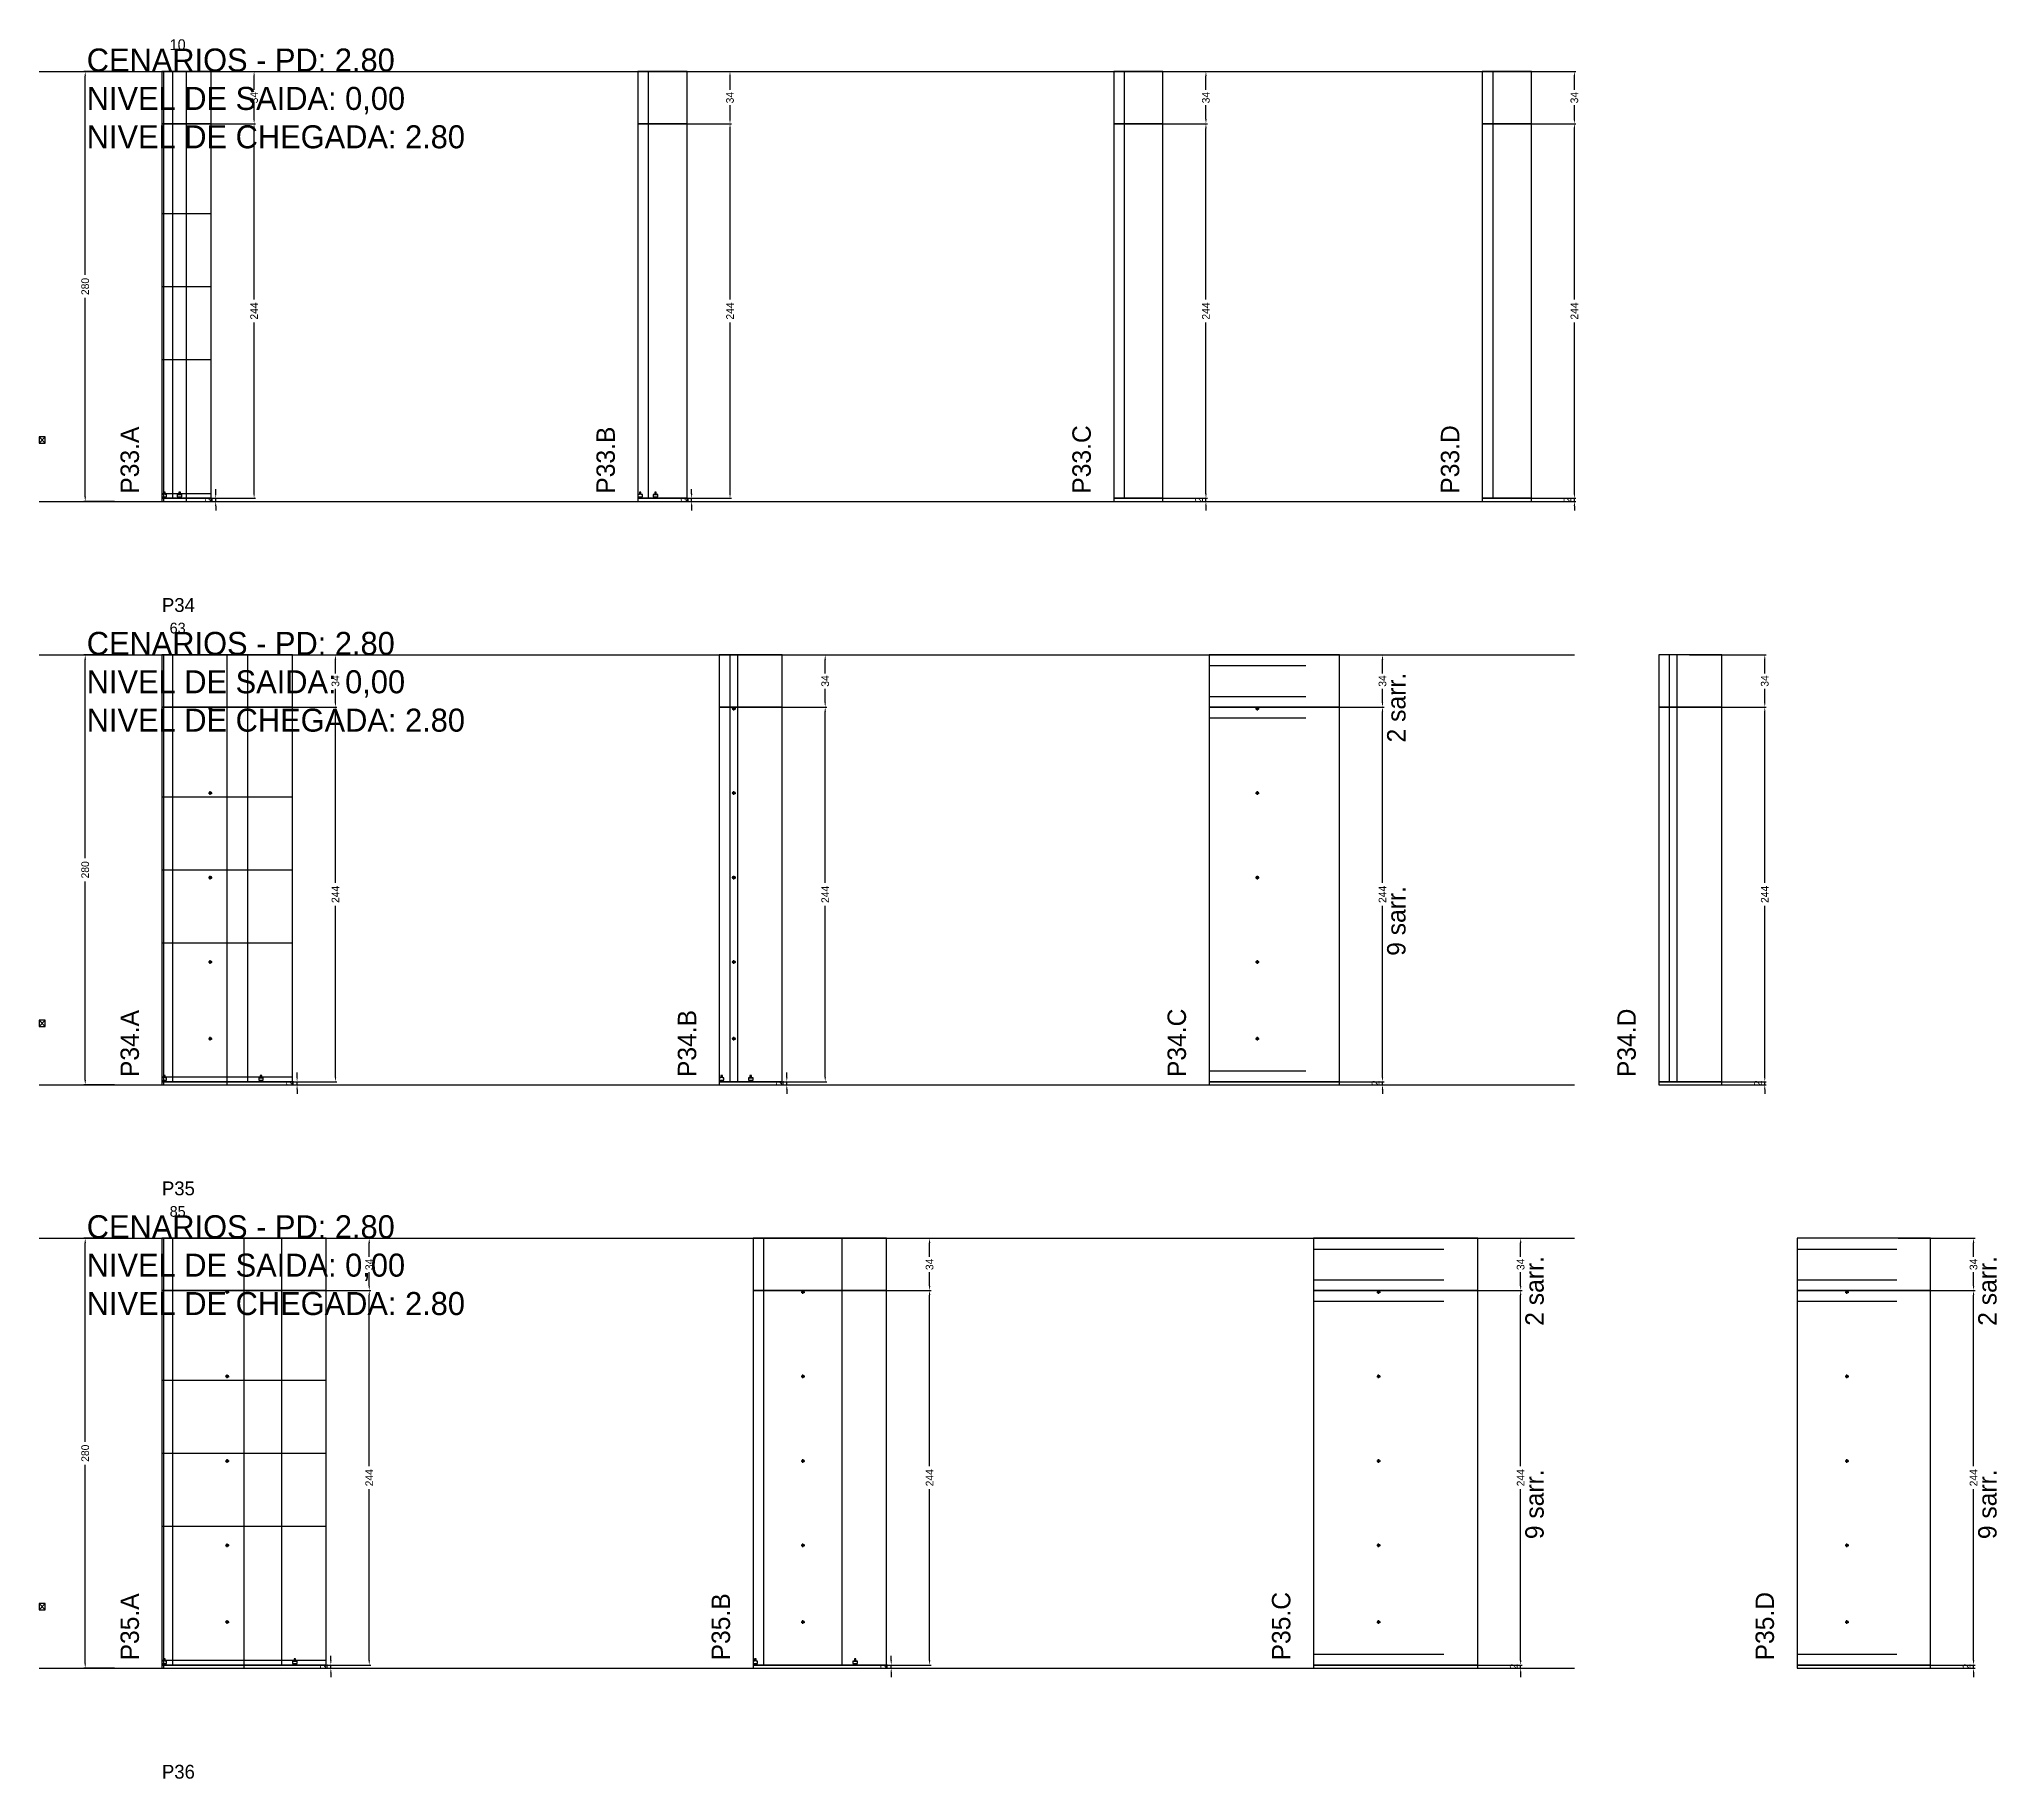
# Model space of a CAD drawing. Header units: centimetres. Extents: x -8500 to 4118, y -39526 to 295.
# Drawn here: x -7000 to -5725, y -13372 to -12239 of the extents above; entities that cross this region are included whole.
import ezdxf

# ---------------------------------------------------------------- set-up
doc = ezdxf.new("R2010")
doc.units = ezdxf.units.CM
doc.linetypes.add('DASHED', pattern=[2, -2])
for name, color, linetype in [('CHAPA', 140, 'Continuous'), ('COTA', 241, 'Continuous'), ('COTAS FURACAO', 16, 'Continuous'), ('Madeira', 30, 'Continuous'), ('MEIO_PONT', 160, 'Continuous'), ('NOMENCLATURA', 7, 'Continuous'), ('Nível', 160, 'Continuous'), ('Painéis', 200, 'Continuous'), ('Perfil Metálico', 150, 'Continuous'), ('SARR_2.2x7', 40, 'Continuous'), ('SARRAFO DE PRESSAO', 200, 'Continuous'), ('texto', 7, 'Continuous'), ('TEXTO_GERAL', 7, 'Continuous')]:
    doc.layers.add(name, color=color, linetype=linetype)
doc.dimstyles.new('PAINEL-NOVA', dxfattribs={"dimtxt": 5, "dimasz": 3, "dimexe": 1, "dimexo": 1, "dimgap": 1, "dimtad": 1, "dimcen": 2.5, "dimazin": 3, "dimtfac": 1, "dimtmove": 0, "dimatfit": 3})

# ---------------------------------------------------------------- blocks, each defined once
blk = doc.blocks.new('_CLOSEDFILLED')
at = {"color": 0, "linetype": 'BYBLOCK'}
blk.add_solid([(-1, 0.16), (0, 0), (-1, -0.16)], dxfattribs=at)
blk = doc.blocks.new('*D833')
for p, q in [((-6951, -12260), (-6971, -12260)), ((-6970, -12392.5), (-6970, -12263)), ((-6970, -12537), (-6970, -12407.5)), ((-6951, -12540), (-6971, -12540))]:
    blk.add_line(p, q)
at = {"layer": 'Defpoints'}
for p in [(-6950, -12260), (-6970, -12540), (-6950, -12540)]:
    blk.add_point(p, dxfattribs=at)
at = {"layer": 'COTA', "xscale": 3, "yscale": 3}
for p, rotation in [((-6970, -12260), 90), ((-6970, -12540), 270)]:
    blk.add_blockref('_CLOSEDFILLED', p, dxfattribs=dict(at, rotation=rotation))
at = {"layer": 'COTA', "insert": (-6970, -12400), "char_height": 5, "attachment_point": 5, "rotation": 90}
blk.add_mtext('280', dxfattribs=at)
blk = doc.blocks.new('MULDURA')
at = {"layer": 'Paineis'}
for p, q in [((0, 0), (4, 4)), ((4, 0), (0, 4))]:
    blk.add_line(p, q, dxfattribs=at)
blk.add_lwpolyline([(0, 0), (4, 0), (4, 4), (0, 4)], close=True, dxfattribs=at)
blk = doc.blocks.new('*D835')
for p, q in [((-6909, -12294), (-6859, -12294)), ((-6860, -12408.5), (-6860, -12297)), ((-6860, -12535), (-6860, -12423.5)), ((-6909, -12538), (-6859, -12538))]:
    blk.add_line(p, q)
at = {"layer": 'Defpoints'}
for p in [(-6910, -12294), (-6910, -12538), (-6860, -12538)]:
    blk.add_point(p, dxfattribs=at)
at = {"layer": 'COTA', "xscale": 3, "yscale": 3}
for p, rotation in [((-6860, -12294), 90), ((-6860, -12538), 270)]:
    blk.add_blockref('_CLOSEDFILLED', p, dxfattribs=dict(at, rotation=rotation))
at = {"layer": 'COTA', "insert": (-6860, -12416), "char_height": 5, "attachment_point": 5, "rotation": 90}
blk.add_mtext('244', dxfattribs=at)
blk = doc.blocks.new('*D836')
for p, q in [((-6909, -12260), (-6859, -12260)), ((-6860, -12272), (-6860, -12263)), ((-6860, -12291), (-6860, -12282)), ((-6909, -12294), (-6859, -12294))]:
    blk.add_line(p, q)
at = {"layer": 'Defpoints'}
for p in [(-6910, -12260), (-6910, -12294), (-6860, -12294)]:
    blk.add_point(p, dxfattribs=at)
at = {"layer": 'COTA', "xscale": 3, "yscale": 3}
for p, rotation in [((-6860, -12260), 90), ((-6860, -12294), 270)]:
    blk.add_blockref('_CLOSEDFILLED', p, dxfattribs=dict(at, rotation=rotation))
at = {"layer": 'COTA', "insert": (-6860, -12277), "char_height": 5, "attachment_point": 5, "rotation": 90}
blk.add_mtext('34', dxfattribs=at)
blk = doc.blocks.new('SLIPTEE')
at = {"layer": 'Paineis'}
blk.add_lwpolyline([(0, 0), (3, 0), (3, 1.5), (2, 1.5), (2, 3), (1, 3), (1, 1.5), (0, 1.5)], close=True, dxfattribs=at)
blk = doc.blocks.new('SLIPTDD')
at = {"layer": 'Paineis'}
blk.add_line((0, 1.5), (3, 1.5), dxfattribs=at)
blk.add_lwpolyline([(0, 0), (3, 0), (3, 1.5), (2, 1.5), (2, 3), (1, 3), (1, 1.5), (0, 1.5)], close=True, dxfattribs=at)
blk = doc.blocks.new('*D838')
for p, q in [((-6599, -12294), (-6549, -12294)), ((-6550, -12408.5), (-6550, -12297)), ((-6550, -12535), (-6550, -12423.5)), ((-6599, -12538), (-6549, -12538))]:
    blk.add_line(p, q)
at = {"layer": 'Defpoints'}
for p in [(-6600, -12294), (-6600, -12538), (-6550, -12538)]:
    blk.add_point(p, dxfattribs=at)
at = {"layer": 'COTA', "xscale": 3, "yscale": 3}
for p, rotation in [((-6550, -12294), 90), ((-6550, -12538), 270)]:
    blk.add_blockref('_CLOSEDFILLED', p, dxfattribs=dict(at, rotation=rotation))
at = {"layer": 'COTA', "insert": (-6550, -12416), "char_height": 5, "attachment_point": 5, "rotation": 90}
blk.add_mtext('244', dxfattribs=at)
blk = doc.blocks.new('*D839')
for p, q in [((-6599, -12260), (-6549, -12260)), ((-6550, -12272), (-6550, -12263)), ((-6550, -12291), (-6550, -12282)), ((-6599, -12294), (-6549, -12294))]:
    blk.add_line(p, q)
at = {"layer": 'Defpoints'}
for p in [(-6600, -12260), (-6600, -12294), (-6550, -12294)]:
    blk.add_point(p, dxfattribs=at)
at = {"layer": 'COTA', "xscale": 3, "yscale": 3}
for p, rotation in [((-6550, -12260), 90), ((-6550, -12294), 270)]:
    blk.add_blockref('_CLOSEDFILLED', p, dxfattribs=dict(at, rotation=rotation))
at = {"layer": 'COTA', "insert": (-6550, -12277), "char_height": 5, "attachment_point": 5, "rotation": 90}
blk.add_mtext('34', dxfattribs=at)
blk = doc.blocks.new('*D841')
for p, q in [((-6289, -12294), (-6239, -12294)), ((-6240, -12408.5), (-6240, -12297)), ((-6240, -12535), (-6240, -12423.5)), ((-6289, -12538), (-6239, -12538))]:
    blk.add_line(p, q)
at = {"layer": 'Defpoints'}
for p in [(-6290, -12294), (-6290, -12538), (-6240, -12538)]:
    blk.add_point(p, dxfattribs=at)
at = {"layer": 'COTA', "xscale": 3, "yscale": 3}
for p, rotation in [((-6240, -12294), 90), ((-6240, -12538), 270)]:
    blk.add_blockref('_CLOSEDFILLED', p, dxfattribs=dict(at, rotation=rotation))
at = {"layer": 'COTA', "insert": (-6240, -12416), "char_height": 5, "attachment_point": 5, "rotation": 90}
blk.add_mtext('244', dxfattribs=at)
blk = doc.blocks.new('*D842')
for p, q in [((-6289, -12260), (-6239, -12260)), ((-6240, -12272), (-6240, -12263)), ((-6240, -12291), (-6240, -12282)), ((-6289, -12294), (-6239, -12294))]:
    blk.add_line(p, q)
at = {"layer": 'Defpoints'}
for p in [(-6290, -12260), (-6290, -12294), (-6240, -12294)]:
    blk.add_point(p, dxfattribs=at)
at = {"layer": 'COTA', "xscale": 3, "yscale": 3}
for p, rotation in [((-6240, -12260), 90), ((-6240, -12294), 270)]:
    blk.add_blockref('_CLOSEDFILLED', p, dxfattribs=dict(at, rotation=rotation))
at = {"layer": 'COTA', "insert": (-6240, -12277), "char_height": 5, "attachment_point": 5, "rotation": 90}
blk.add_mtext('34', dxfattribs=at)
blk = doc.blocks.new('*D844')
for p, q in [((-6049, -12294), (-5999, -12294)), ((-6000, -12408.5), (-6000, -12297)), ((-6000, -12535), (-6000, -12423.5)), ((-6049, -12538), (-5999, -12538))]:
    blk.add_line(p, q)
at = {"layer": 'Defpoints'}
for p in [(-6050, -12294), (-6050, -12538), (-6000, -12538)]:
    blk.add_point(p, dxfattribs=at)
at = {"layer": 'COTA', "xscale": 3, "yscale": 3}
for p, rotation in [((-6000, -12294), 90), ((-6000, -12538), 270)]:
    blk.add_blockref('_CLOSEDFILLED', p, dxfattribs=dict(at, rotation=rotation))
at = {"layer": 'COTA', "insert": (-6000, -12416), "char_height": 5, "attachment_point": 5, "rotation": 90}
blk.add_mtext('244', dxfattribs=at)
blk = doc.blocks.new('*D845')
for p, q in [((-6049, -12260), (-5999, -12260)), ((-6000, -12272), (-6000, -12263)), ((-6000, -12291), (-6000, -12282)), ((-6049, -12294), (-5999, -12294))]:
    blk.add_line(p, q)
at = {"layer": 'Defpoints'}
for p in [(-6050, -12260), (-6050, -12294), (-6000, -12294)]:
    blk.add_point(p, dxfattribs=at)
at = {"layer": 'COTA', "xscale": 3, "yscale": 3}
for p, rotation in [((-6000, -12260), 90), ((-6000, -12294), 270)]:
    blk.add_blockref('_CLOSEDFILLED', p, dxfattribs=dict(at, rotation=rotation))
at = {"layer": 'COTA', "insert": (-6000, -12277), "char_height": 5, "attachment_point": 5, "rotation": 90}
blk.add_mtext('34', dxfattribs=at)
blk = doc.blocks.new('*D859')
for p, q in [((-6951, -12640), (-6971, -12640)), ((-6970, -12772.5), (-6970, -12643)), ((-6970, -12917), (-6970, -12787.5)), ((-6951, -12920), (-6971, -12920))]:
    blk.add_line(p, q)
at = {"layer": 'Defpoints'}
for p in [(-6950, -12640), (-6970, -12920), (-6950, -12920)]:
    blk.add_point(p, dxfattribs=at)
at = {"layer": 'COTA', "xscale": 3, "yscale": 3}
for p, rotation in [((-6970, -12640), 90), ((-6970, -12920), 270)]:
    blk.add_blockref('_CLOSEDFILLED', p, dxfattribs=dict(at, rotation=rotation))
at = {"layer": 'COTA', "insert": (-6970, -12780), "char_height": 5, "attachment_point": 5, "rotation": 90}
blk.add_mtext('280', dxfattribs=at)
blk = doc.blocks.new('*D861')
for p, q in [((-6856, -12674), (-6806, -12674)), ((-6807, -12788.5), (-6807, -12677)), ((-6807, -12915), (-6807, -12803.5)), ((-6856, -12918), (-6806, -12918))]:
    blk.add_line(p, q)
at = {"layer": 'Defpoints'}
for p in [(-6857, -12674), (-6857, -12918), (-6807, -12918)]:
    blk.add_point(p, dxfattribs=at)
at = {"layer": 'COTA', "xscale": 3, "yscale": 3}
for p, rotation in [((-6807, -12674), 90), ((-6807, -12918), 270)]:
    blk.add_blockref('_CLOSEDFILLED', p, dxfattribs=dict(at, rotation=rotation))
at = {"layer": 'COTA', "insert": (-6807, -12796), "char_height": 5, "attachment_point": 5, "rotation": 90}
blk.add_mtext('244', dxfattribs=at)
blk = doc.blocks.new('*D862')
for p, q in [((-6856, -12640), (-6806, -12640)), ((-6807, -12652), (-6807, -12643)), ((-6807, -12671), (-6807, -12662)), ((-6856, -12674), (-6806, -12674))]:
    blk.add_line(p, q)
at = {"layer": 'Defpoints'}
for p in [(-6857, -12640), (-6857, -12674), (-6807, -12674)]:
    blk.add_point(p, dxfattribs=at)
at = {"layer": 'COTA', "xscale": 3, "yscale": 3}
for p, rotation in [((-6807, -12640), 90), ((-6807, -12674), 270)]:
    blk.add_blockref('_CLOSEDFILLED', p, dxfattribs=dict(at, rotation=rotation))
at = {"layer": 'COTA', "insert": (-6807, -12657), "char_height": 5, "attachment_point": 5, "rotation": 90}
blk.add_mtext('34', dxfattribs=at)
blk = doc.blocks.new('furacao')
at = {"layer": 'COTAS FURACAO'}
for p, q in [((-1.2, 0), (1.2, 0)), ((0, -1.2), (0, 1.2))]:
    blk.add_line(p, q, dxfattribs=at)
blk.add_circle((0, 0), 0.8, dxfattribs=at)
blk = doc.blocks.new('*D864')
for p, q in [((-6537, -12674), (-6487, -12674)), ((-6488, -12788.5), (-6488, -12677)), ((-6488, -12915), (-6488, -12803.5)), ((-6537, -12918), (-6487, -12918))]:
    blk.add_line(p, q)
at = {"layer": 'Defpoints'}
for p in [(-6538, -12674), (-6538, -12918), (-6488, -12918)]:
    blk.add_point(p, dxfattribs=at)
at = {"layer": 'COTA', "xscale": 3, "yscale": 3}
for p, rotation in [((-6488, -12674), 90), ((-6488, -12918), 270)]:
    blk.add_blockref('_CLOSEDFILLED', p, dxfattribs=dict(at, rotation=rotation))
at = {"layer": 'COTA', "insert": (-6488, -12796), "char_height": 5, "attachment_point": 5, "rotation": 90}
blk.add_mtext('244', dxfattribs=at)
blk = doc.blocks.new('*D865')
for p, q in [((-6537, -12640), (-6487, -12640)), ((-6488, -12652), (-6488, -12643)), ((-6488, -12671), (-6488, -12662)), ((-6537, -12674), (-6487, -12674))]:
    blk.add_line(p, q)
at = {"layer": 'Defpoints'}
for p in [(-6538, -12640), (-6538, -12674), (-6488, -12674)]:
    blk.add_point(p, dxfattribs=at)
at = {"layer": 'COTA', "xscale": 3, "yscale": 3}
for p, rotation in [((-6488, -12640), 90), ((-6488, -12674), 270)]:
    blk.add_blockref('_CLOSEDFILLED', p, dxfattribs=dict(at, rotation=rotation))
at = {"layer": 'COTA', "insert": (-6488, -12657), "char_height": 5, "attachment_point": 5, "rotation": 90}
blk.add_mtext('34', dxfattribs=at)
blk = doc.blocks.new('*D867')
for p, q in [((-6174, -12674), (-6124, -12674)), ((-6125, -12788.5), (-6125, -12677)), ((-6125, -12915), (-6125, -12803.5)), ((-6174, -12918), (-6124, -12918))]:
    blk.add_line(p, q)
at = {"layer": 'Defpoints'}
for p in [(-6175, -12674), (-6175, -12918), (-6125, -12918)]:
    blk.add_point(p, dxfattribs=at)
at = {"layer": 'COTA', "xscale": 3, "yscale": 3}
for p, rotation in [((-6125, -12674), 90), ((-6125, -12918), 270)]:
    blk.add_blockref('_CLOSEDFILLED', p, dxfattribs=dict(at, rotation=rotation))
at = {"layer": 'COTA', "insert": (-6125, -12796), "char_height": 5, "attachment_point": 5, "rotation": 90}
blk.add_mtext('244', dxfattribs=at)
blk = doc.blocks.new('*D868')
for p, q in [((-6174, -12640), (-6124, -12640)), ((-6125, -12652), (-6125, -12643)), ((-6125, -12671), (-6125, -12662)), ((-6174, -12674), (-6124, -12674))]:
    blk.add_line(p, q)
at = {"layer": 'Defpoints'}
for p in [(-6175, -12640), (-6175, -12674), (-6125, -12674)]:
    blk.add_point(p, dxfattribs=at)
at = {"layer": 'COTA', "xscale": 3, "yscale": 3}
for p, rotation in [((-6125, -12640), 90), ((-6125, -12674), 270)]:
    blk.add_blockref('_CLOSEDFILLED', p, dxfattribs=dict(at, rotation=rotation))
at = {"layer": 'COTA', "insert": (-6125, -12657), "char_height": 5, "attachment_point": 5, "rotation": 90}
blk.add_mtext('34', dxfattribs=at)
blk = doc.blocks.new('*D870')
for p, q in [((-5925, -12674), (-5875, -12674)), ((-5876, -12788.5), (-5876, -12677)), ((-5876, -12915), (-5876, -12803.5)), ((-5925, -12918), (-5875, -12918))]:
    blk.add_line(p, q)
at = {"layer": 'Defpoints'}
for p in [(-5926, -12674), (-5926, -12918), (-5876, -12918)]:
    blk.add_point(p, dxfattribs=at)
at = {"layer": 'COTA', "xscale": 3, "yscale": 3}
for p, rotation in [((-5876, -12674), 90), ((-5876, -12918), 270)]:
    blk.add_blockref('_CLOSEDFILLED', p, dxfattribs=dict(at, rotation=rotation))
at = {"layer": 'COTA', "insert": (-5876, -12796), "char_height": 5, "attachment_point": 5, "rotation": 90}
blk.add_mtext('244', dxfattribs=at)
blk = doc.blocks.new('*D871')
for p, q in [((-5925, -12640), (-5875, -12640)), ((-5876, -12652), (-5876, -12643)), ((-5876, -12671), (-5876, -12662)), ((-5925, -12674), (-5875, -12674))]:
    blk.add_line(p, q)
at = {"layer": 'Defpoints'}
for p in [(-5926, -12640), (-5926, -12674), (-5876, -12674)]:
    blk.add_point(p, dxfattribs=at)
at = {"layer": 'COTA', "xscale": 3, "yscale": 3}
for p, rotation in [((-5876, -12640), 90), ((-5876, -12674), 270)]:
    blk.add_blockref('_CLOSEDFILLED', p, dxfattribs=dict(at, rotation=rotation))
at = {"layer": 'COTA', "insert": (-5876, -12657), "char_height": 5, "attachment_point": 5, "rotation": 90}
blk.add_mtext('34', dxfattribs=at)
blk = doc.blocks.new('*D885')
for p, q in [((-6951, -13020), (-6971, -13020)), ((-6970, -13152.5), (-6970, -13023)), ((-6970, -13297), (-6970, -13167.5)), ((-6951, -13300), (-6971, -13300))]:
    blk.add_line(p, q)
at = {"layer": 'Defpoints'}
for p in [(-6950, -13020), (-6970, -13300), (-6950, -13300)]:
    blk.add_point(p, dxfattribs=at)
at = {"layer": 'COTA', "xscale": 3, "yscale": 3}
for p, rotation in [((-6970, -13020), 90), ((-6970, -13300), 270)]:
    blk.add_blockref('_CLOSEDFILLED', p, dxfattribs=dict(at, rotation=rotation))
at = {"layer": 'COTA', "insert": (-6970, -13160), "char_height": 5, "attachment_point": 5, "rotation": 90}
blk.add_mtext('280', dxfattribs=at)
blk = doc.blocks.new('*D887')
for p, q in [((-6834, -13054), (-6784, -13054)), ((-6785, -13168.5), (-6785, -13057)), ((-6785, -13295), (-6785, -13183.5)), ((-6834, -13298), (-6784, -13298))]:
    blk.add_line(p, q)
at = {"layer": 'Defpoints'}
for p in [(-6835, -13054), (-6835, -13298), (-6785, -13298)]:
    blk.add_point(p, dxfattribs=at)
at = {"layer": 'COTA', "xscale": 3, "yscale": 3}
for p, rotation in [((-6785, -13054), 90), ((-6785, -13298), 270)]:
    blk.add_blockref('_CLOSEDFILLED', p, dxfattribs=dict(at, rotation=rotation))
at = {"layer": 'COTA', "insert": (-6785, -13176), "char_height": 5, "attachment_point": 5, "rotation": 90}
blk.add_mtext('244', dxfattribs=at)
blk = doc.blocks.new('*D888')
for p, q in [((-6834, -13020), (-6784, -13020)), ((-6785, -13032), (-6785, -13023)), ((-6785, -13051), (-6785, -13042)), ((-6834, -13054), (-6784, -13054))]:
    blk.add_line(p, q)
at = {"layer": 'Defpoints'}
for p in [(-6835, -13020), (-6835, -13054), (-6785, -13054)]:
    blk.add_point(p, dxfattribs=at)
at = {"layer": 'COTA', "xscale": 3, "yscale": 3}
for p, rotation in [((-6785, -13020), 90), ((-6785, -13054), 270)]:
    blk.add_blockref('_CLOSEDFILLED', p, dxfattribs=dict(at, rotation=rotation))
at = {"layer": 'COTA', "insert": (-6785, -13037), "char_height": 5, "attachment_point": 5, "rotation": 90}
blk.add_mtext('34', dxfattribs=at)
blk = doc.blocks.new('*D890')
for p, q in [((-6469, -13054), (-6419, -13054)), ((-6420, -13168.5), (-6420, -13057)), ((-6420, -13295), (-6420, -13183.5)), ((-6469, -13298), (-6419, -13298))]:
    blk.add_line(p, q)
at = {"layer": 'Defpoints'}
for p in [(-6470, -13054), (-6470, -13298), (-6420, -13298)]:
    blk.add_point(p, dxfattribs=at)
at = {"layer": 'COTA', "xscale": 3, "yscale": 3}
for p, rotation in [((-6420, -13054), 90), ((-6420, -13298), 270)]:
    blk.add_blockref('_CLOSEDFILLED', p, dxfattribs=dict(at, rotation=rotation))
at = {"layer": 'COTA', "insert": (-6420, -13176), "char_height": 5, "attachment_point": 5, "rotation": 90}
blk.add_mtext('244', dxfattribs=at)
blk = doc.blocks.new('*D891')
for p, q in [((-6469, -13020), (-6419, -13020)), ((-6420, -13032), (-6420, -13023)), ((-6420, -13051), (-6420, -13042)), ((-6469, -13054), (-6419, -13054))]:
    blk.add_line(p, q)
at = {"layer": 'Defpoints'}
for p in [(-6470, -13020), (-6470, -13054), (-6420, -13054)]:
    blk.add_point(p, dxfattribs=at)
at = {"layer": 'COTA', "xscale": 3, "yscale": 3}
for p, rotation in [((-6420, -13020), 90), ((-6420, -13054), 270)]:
    blk.add_blockref('_CLOSEDFILLED', p, dxfattribs=dict(at, rotation=rotation))
at = {"layer": 'COTA', "insert": (-6420, -13037), "char_height": 5, "attachment_point": 5, "rotation": 90}
blk.add_mtext('34', dxfattribs=at)
blk = doc.blocks.new('*D893')
for p, q in [((-6084, -13054), (-6034, -13054)), ((-6035, -13168.5), (-6035, -13057)), ((-6035, -13295), (-6035, -13183.5)), ((-6084, -13298), (-6034, -13298))]:
    blk.add_line(p, q)
at = {"layer": 'Defpoints'}
for p in [(-6085, -13054), (-6085, -13298), (-6035, -13298)]:
    blk.add_point(p, dxfattribs=at)
at = {"layer": 'COTA', "xscale": 3, "yscale": 3}
for p, rotation in [((-6035, -13054), 90), ((-6035, -13298), 270)]:
    blk.add_blockref('_CLOSEDFILLED', p, dxfattribs=dict(at, rotation=rotation))
at = {"layer": 'COTA', "insert": (-6035, -13176), "char_height": 5, "attachment_point": 5, "rotation": 90}
blk.add_mtext('244', dxfattribs=at)
blk = doc.blocks.new('*D894')
for p, q in [((-6084, -13020), (-6034, -13020)), ((-6035, -13032), (-6035, -13023)), ((-6035, -13051), (-6035, -13042)), ((-6084, -13054), (-6034, -13054))]:
    blk.add_line(p, q)
at = {"layer": 'Defpoints'}
for p in [(-6085, -13020), (-6085, -13054), (-6035, -13054)]:
    blk.add_point(p, dxfattribs=at)
at = {"layer": 'COTA', "xscale": 3, "yscale": 3}
for p, rotation in [((-6035, -13020), 90), ((-6035, -13054), 270)]:
    blk.add_blockref('_CLOSEDFILLED', p, dxfattribs=dict(at, rotation=rotation))
at = {"layer": 'COTA', "insert": (-6035, -13037), "char_height": 5, "attachment_point": 5, "rotation": 90}
blk.add_mtext('34', dxfattribs=at)
blk = doc.blocks.new('*D896')
for p, q in [((-5789, -13054), (-5739, -13054)), ((-5740, -13168.5), (-5740, -13057)), ((-5740, -13295), (-5740, -13183.5)), ((-5789, -13298), (-5739, -13298))]:
    blk.add_line(p, q)
at = {"layer": 'Defpoints'}
for p in [(-5790, -13054), (-5790, -13298), (-5740, -13298)]:
    blk.add_point(p, dxfattribs=at)
at = {"layer": 'COTA', "xscale": 3, "yscale": 3}
for p, rotation in [((-5740, -13054), 90), ((-5740, -13298), 270)]:
    blk.add_blockref('_CLOSEDFILLED', p, dxfattribs=dict(at, rotation=rotation))
at = {"layer": 'COTA', "insert": (-5740, -13176), "char_height": 5, "attachment_point": 5, "rotation": 90}
blk.add_mtext('244', dxfattribs=at)
blk = doc.blocks.new('*D897')
for p, q in [((-5789, -13020), (-5739, -13020)), ((-5740, -13032), (-5740, -13023)), ((-5740, -13051), (-5740, -13042)), ((-5789, -13054), (-5739, -13054))]:
    blk.add_line(p, q)
at = {"layer": 'Defpoints'}
for p in [(-5790, -13020), (-5790, -13054), (-5740, -13054)]:
    blk.add_point(p, dxfattribs=at)
at = {"layer": 'COTA', "xscale": 3, "yscale": 3}
for p, rotation in [((-5740, -13020), 90), ((-5740, -13054), 270)]:
    blk.add_blockref('_CLOSEDFILLED', p, dxfattribs=dict(at, rotation=rotation))
at = {"layer": 'COTA', "insert": (-5740, -13037), "char_height": 5, "attachment_point": 5, "rotation": 90}
blk.add_mtext('34', dxfattribs=at)

msp = doc.modelspace()

# ---------------------------------------------------------------- linework, layer by layer
at = {"layer": 'CHAPA'}
for points in [[(-6920, -12540), (-6918.8, -12540), (-6918.8, -12260), (-6920, -12260)], [(-6920, -12920), (-6918.8, -12920), (-6918.8, -12640), (-6920, -12640)], [(-6920, -13300), (-6918.8, -13300), (-6918.8, -13020), (-6920, -13020)]]:
    msp.add_lwpolyline(points, close=True, dxfattribs=at)
at = {"layer": 'Madeira'}
for points in [[(-6920, -12352.4), (-6888, -12352.4)], [(-6920, -12447.6), (-6888, -12447.6)], [(-6920, -12732.4), (-6835, -12732.4)], [(-6920, -12827.6), (-6835, -12827.6)], [(-6920, -13112.4), (-6813, -13112.4)], [(-6920, -13207.6), (-6813, -13207.6)]]:
    msp.add_lwpolyline(points, dxfattribs=at)
at = {"layer": 'MEIO_PONT'}
for points in [[(-6920, -12400), (-6888, -12400)], [(-6920, -12780), (-6835, -12780)], [(-6920, -13160), (-6813, -13160)]]:
    msp.add_lwpolyline(points, dxfattribs=at)
at = {"layer": 'Nível', "linetype": 'DASHED'}
for points in [[(-7000, -12260), (-6000, -12260)], [(-7000, -12540), (-6000, -12540)], [(-7000, -12640), (-6000, -12640)], [(-7000, -12920), (-6000, -12920)], [(-7000, -13020), (-6000, -13020)], [(-7000, -13300), (-6000, -13300)]]:
    msp.add_lwpolyline(points, dxfattribs=at)
at = {"layer": 'Painéis'}
for points in [[(-6920, -12294), (-6888, -12294), (-6888, -12260), (-6920, -12260)], [(-6920, -12540), (-6888, -12540), (-6888, -12260), (-6920, -12260)], [(-6610, -12294), (-6578, -12294), (-6578, -12260), (-6610, -12260)], [(-6300, -12294), (-6268, -12294), (-6268, -12260), (-6300, -12260)], [(-6060, -12294), (-6028, -12294), (-6028, -12260), (-6060, -12260)], [(-6920, -12538), (-6888, -12538), (-6888, -12294), (-6920, -12294)], [(-6610, -12538), (-6578, -12538), (-6578, -12294), (-6610, -12294)], [(-6300, -12538), (-6268, -12538), (-6268, -12294), (-6300, -12294)], [(-6060, -12538), (-6028, -12538), (-6028, -12294), (-6060, -12294)], [(-6920, -12540), (-6888, -12540), (-6888, -12538), (-6920, -12538)], [(-6610, -12540), (-6578, -12540), (-6578, -12538), (-6610, -12538)], [(-6300, -12540), (-6268, -12540), (-6268, -12538), (-6300, -12538)], [(-6060, -12540), (-6028, -12540), (-6028, -12538), (-6060, -12538)], [(-6920, -12674), (-6835, -12674), (-6835, -12640), (-6920, -12640)], [(-6920, -12920), (-6835, -12920), (-6835, -12640), (-6920, -12640)], [(-6557, -12674), (-6516, -12674), (-6516, -12640), (-6557, -12640)], [(-6238, -12674), (-6153, -12674), (-6153, -12640), (-6238, -12640)], [(-5945, -12674), (-5904, -12674), (-5904, -12640), (-5945, -12640)], [(-6920, -12918), (-6835, -12918), (-6835, -12674), (-6920, -12674)], [(-6557, -12918), (-6516, -12918), (-6516, -12674), (-6557, -12674)], [(-6238, -12918), (-6153, -12918), (-6153, -12674), (-6238, -12674)], [(-5945, -12918), (-5904, -12918), (-5904, -12674), (-5945, -12674)], [(-6920, -12920), (-6835, -12920), (-6835, -12918), (-6920, -12918)], [(-6557, -12920), (-6516, -12920), (-6516, -12918), (-6557, -12918)], [(-6238, -12920), (-6153, -12920), (-6153, -12918), (-6238, -12918)], [(-5945, -12920), (-5904, -12920), (-5904, -12918), (-5945, -12918)], [(-6920, -13054), (-6813, -13054), (-6813, -13020), (-6920, -13020)], [(-6920, -13300), (-6813, -13300), (-6813, -13020), (-6920, -13020)], [(-6535, -13054), (-6448, -13054), (-6448, -13020), (-6535, -13020)], [(-6170, -13054), (-6063, -13054), (-6063, -13020), (-6170, -13020)], [(-5855, -13054), (-5768, -13054), (-5768, -13020), (-5855, -13020)], [(-6920, -13298), (-6813, -13298), (-6813, -13054), (-6920, -13054)], [(-6535, -13298), (-6448, -13298), (-6448, -13054), (-6535, -13054)], [(-6170, -13298), (-6063, -13298), (-6063, -13054), (-6170, -13054)], [(-5855, -13298), (-5768, -13298), (-5768, -13054), (-5855, -13054)], [(-6920, -13300), (-6813, -13300), (-6813, -13298), (-6920, -13298)], [(-6535, -13300), (-6448, -13300), (-6448, -13298), (-6535, -13298)], [(-6170, -13300), (-6063, -13300), (-6063, -13298), (-6170, -13298)], [(-5855, -13300), (-5768, -13300), (-5768, -13298), (-5855, -13298)]]:
    msp.add_lwpolyline(points, close=True, dxfattribs=at)
at = {"layer": 'Perfil Metálico'}
for p, q in [((-6904, -12540), (-6904, -12260)), ((-6877.5, -12920), (-6877.5, -12640)), ((-6866.5, -13300), (-6866.5, -13020))]:
    msp.add_line(p, q, dxfattribs=at)
at = {"layer": 'SARR_2.2x7'}
for points in [[(-6913, -12294), (-6913, -12260)], [(-6913, -12294), (-6913, -12260)], [(-6603, -12294), (-6603, -12260)], [(-6603, -12294), (-6603, -12260)], [(-6293, -12294), (-6293, -12260)], [(-6293, -12294), (-6293, -12260)], [(-6053, -12294), (-6053, -12260)], [(-6053, -12294), (-6053, -12260)], [(-6913, -12674), (-6913, -12640)], [(-6864, -12674), (-6864, -12640)], [(-6550, -12674), (-6550, -12640)], [(-6545, -12674), (-6545, -12640)], [(-6238, -12647), (-6175, -12647)], [(-5938, -12674), (-5938, -12640)], [(-5933, -12674), (-5933, -12640)], [(-6238, -12667), (-6175, -12667)], [(-6238, -12681), (-6175, -12681)], [(-6238, -12911), (-6175, -12911)], [(-6913, -13054), (-6913, -13020)], [(-6842, -13054), (-6842, -13020)], [(-6528, -13054), (-6528, -13020)], [(-6477, -13054), (-6477, -13020)], [(-6170, -13027), (-6085, -13027)], [(-5855, -13027), (-5790, -13027)], [(-6170, -13047), (-6085, -13047)], [(-5855, -13047), (-5790, -13047)], [(-6170, -13061), (-6085, -13061)], [(-5855, -13061), (-5790, -13061)], [(-6170, -13291), (-6085, -13291)], [(-5855, -13291), (-5790, -13291)]]:
    msp.add_lwpolyline(points, dxfattribs=at)
at = {"layer": 'SARR_2.2x7', "linetype": 'DASHED'}
for points in [[(-6913, -12538), (-6913, -12294)], [(-6913, -12538), (-6913, -12294)], [(-6603, -12538), (-6603, -12294)], [(-6603, -12538), (-6603, -12294)], [(-6293, -12538), (-6293, -12294)], [(-6293, -12538), (-6293, -12294)], [(-6053, -12538), (-6053, -12294)], [(-6053, -12538), (-6053, -12294)], [(-6913, -12918), (-6913, -12674)], [(-6864, -12918), (-6864, -12674)], [(-6550, -12918), (-6550, -12674)], [(-6545, -12918), (-6545, -12674)], [(-5938, -12918), (-5938, -12674)], [(-5933, -12918), (-5933, -12674)], [(-6913, -13298), (-6913, -13054)], [(-6842, -13298), (-6842, -13054)], [(-6528, -13298), (-6528, -13054)], [(-6477, -13298), (-6477, -13054)]]:
    msp.add_lwpolyline(points, dxfattribs=at)
at = {"layer": 'SARRAFO DE PRESSAO'}
for points in [[(-6920, -12540), (-6888, -12540), (-6888, -12535), (-6920, -12535)], [(-6920, -12920), (-6835, -12920), (-6835, -12915), (-6920, -12915)], [(-6920, -13300), (-6813, -13300), (-6813, -13295), (-6920, -13295)]]:
    msp.add_lwpolyline(points, close=True, dxfattribs=at)

# ---------------------------------------------------------------- block references
at = {"layer": 'COTA'}
for name, p in [('MULDURA', (-7000, -12502)), ('SLIPTEE', (-6920, -12537)), ('SLIPTDD', (-6910, -12537)), ('SLIPTEE', (-6610, -12537)), ('SLIPTDD', (-6600, -12537)), ('furacao', (-6888.5, -12675)), ('furacao', (-6547.5, -12675)), ('furacao', (-6206.5, -12675)), ('furacao', (-6888.5, -12730)), ('furacao', (-6547.5, -12730)), ('furacao', (-6206.5, -12730)), ('furacao', (-6888.5, -12785)), ('furacao', (-6547.5, -12785)), ('furacao', (-6206.5, -12785)), ('furacao', (-6888.5, -12840)), ('furacao', (-6547.5, -12840)), ('furacao', (-6206.5, -12840)), ('MULDURA', (-7000, -12882)), ('furacao', (-6888.5, -12890)), ('furacao', (-6547.5, -12890)), ('furacao', (-6206.5, -12890)), ('SLIPTEE', (-6920, -12917)), ('SLIPTDD', (-6857, -12917)), ('SLIPTEE', (-6557, -12917)), ('SLIPTDD', (-6538, -12917)), ('furacao', (-6877.5, -13055)), ('furacao', (-6502.5, -13055)), ('furacao', (-6127.5, -13055)), ('furacao', (-5822.5, -13055)), ('furacao', (-6877.5, -13110)), ('furacao', (-6502.5, -13110)), ('furacao', (-6127.5, -13110)), ('furacao', (-5822.5, -13110)), ('furacao', (-6877.5, -13165)), ('furacao', (-6502.5, -13165)), ('furacao', (-6127.5, -13165)), ('furacao', (-5822.5, -13165)), ('furacao', (-6877.5, -13220)), ('furacao', (-6502.5, -13220)), ('furacao', (-6127.5, -13220)), ('furacao', (-5822.5, -13220)), ('MULDURA', (-7000, -13262)), ('furacao', (-6877.5, -13270)), ('furacao', (-6502.5, -13270)), ('furacao', (-6127.5, -13270)), ('furacao', (-5822.5, -13270)), ('SLIPTEE', (-6920, -13297)), ('SLIPTDD', (-6835, -13297)), ('SLIPTEE', (-6535, -13297)), ('SLIPTDD', (-6470, -13297))]:
    msp.add_blockref(name, p, dxfattribs=at)

# ---------------------------------------------------------------- texts
at = {"layer": 'NOMENCLATURA'}
for s, p in [('CENARIOS - PD: 2.80', (-6969, -12260)), ('NIVEL DE SAIDA: 0,00', (-6969, -12285)), ('NIVEL DE CHEGADA: 2.80', (-6969, -12310)), ('CENARIOS - PD: 2.80', (-6969, -12640)), ('NIVEL DE SAIDA: 0,00', (-6969, -12665)), ('NIVEL DE CHEGADA: 2.80', (-6969, -12690)), ('CENARIOS - PD: 2.80', (-6969, -13020)), ('NIVEL DE SAIDA: 0,00', (-6969, -13045)), ('NIVEL DE CHEGADA: 2.80', (-6969, -13070))]:
    msp.add_text(s, height=15, dxfattribs=at).set_placement(p)
for s, p in [('P33.A', (-6935, -12535)), ('P33.B', (-6625, -12535)), ('P33.C', (-6315, -12535)), ('P33.D', (-6075, -12535)), ('2 sarr.', (-6110, -12697)), ('9 sarr.', (-6110, -12836)), ('P34.A', (-6935, -12915)), ('P34.B', (-6572, -12915)), ('P34.C', (-6253, -12915)), ('P34.D', (-5960, -12915)), ('2 sarr.', (-6020, -13077)), ('2 sarr.', (-5725, -13077)), ('9 sarr.', (-6020, -13216)), ('9 sarr.', (-5725, -13216)), ('P35.A', (-6935, -13295)), ('P35.B', (-6550, -13295)), ('P35.C', (-6185, -13295)), ('P35.D', (-5870, -13295))]:
    msp.add_text(s, height=12, rotation=90, dxfattribs=at).set_placement(p)
at = {"layer": 'texto'}
for s, p in [('10', (-6915, -12246)), ('63', (-6915, -12626)), ('85', (-6915, -13006))]:
    msp.add_text(s, height=7, dxfattribs=at).set_placement(p)
at = {"layer": 'TEXTO_GERAL'}
for s, p in [('P34', (-6920, -12612)), ('P35', (-6920, -12992)), ('P36', (-6920, -13372))]:
    msp.add_text(s, height=9, dxfattribs=at).set_placement(p)

# ---------------------------------------------------------------- dimensions: what is measured, and where the dimension line sits
at = {"layer": 'COTA'}
for base, p1, p2, picture, middle in [((-6970, -12540), (-6950, -12540), (-6950, -12260), '*D833', (-6970, -12400)), ((-6860, -12294), (-6910, -12294), (-6910, -12260), '*D836', (-6860, -12277)), ((-6550, -12294), (-6600, -12294), (-6600, -12260), '*D839', (-6550, -12277)), ((-6240, -12294), (-6290, -12294), (-6290, -12260), '*D842', (-6240, -12277)), ((-6000, -12294), (-6050, -12294), (-6050, -12260), '*D845', (-6000, -12277)), ((-6860, -12538), (-6910, -12538), (-6910, -12294), '*D835', (-6860, -12416)), ((-6550, -12538), (-6600, -12538), (-6600, -12294), '*D838', (-6550, -12416)), ((-6240, -12538), (-6290, -12538), (-6290, -12294), '*D841', (-6240, -12416)), ((-6000, -12538), (-6050, -12538), (-6050, -12294), '*D844', (-6000, -12416)), ((-6970, -12920), (-6950, -12920), (-6950, -12640), '*D859', (-6970, -12780)), ((-6807, -12674), (-6857, -12674), (-6857, -12640), '*D862', (-6807, -12657)), ((-6488, -12674), (-6538, -12674), (-6538, -12640), '*D865', (-6488, -12657)), ((-6125, -12674), (-6175, -12674), (-6175, -12640), '*D868', (-6125, -12657)), ((-5876, -12674), (-5926, -12674), (-5926, -12640), '*D871', (-5876, -12657)), ((-6807, -12918), (-6857, -12918), (-6857, -12674), '*D861', (-6807, -12796)), ((-6488, -12918), (-6538, -12918), (-6538, -12674), '*D864', (-6488, -12796)), ((-6125, -12918), (-6175, -12918), (-6175, -12674), '*D867', (-6125, -12796)), ((-5876, -12918), (-5926, -12918), (-5926, -12674), '*D870', (-5876, -12796)), ((-6970, -13300), (-6950, -13300), (-6950, -13020), '*D885', (-6970, -13160)), ((-6785, -13054), (-6835, -13054), (-6835, -13020), '*D888', (-6785, -13037)), ((-6420, -13054), (-6470, -13054), (-6470, -13020), '*D891', (-6420, -13037)), ((-6035, -13054), (-6085, -13054), (-6085, -13020), '*D894', (-6035, -13037)), ((-5740, -13054), (-5790, -13054), (-5790, -13020), '*D897', (-5740, -13037)), ((-6785, -13298), (-6835, -13298), (-6835, -13054), '*D887', (-6785, -13176)), ((-6420, -13298), (-6470, -13298), (-6470, -13054), '*D890', (-6420, -13176)), ((-6035, -13298), (-6085, -13298), (-6085, -13054), '*D893', (-6035, -13176)), ((-5740, -13298), (-5790, -13298), (-5790, -13054), '*D896', (-5740, -13176))]:
    dim = msp.add_linear_dim(base=base, p1=p1, p2=p2, angle=90, dimstyle='PAINEL-NOVA', dxfattribs=at)
    dim.commit()
    dim.dimension.update_dxf_attribs({"geometry": picture, "text_midpoint": middle})
for base, p1, p2 in [((-6885, -12540), (-6910, -12540), (-6910, -12538)), ((-6575, -12540), (-6600, -12540), (-6600, -12538)), ((-6240, -12540), (-6290, -12540), (-6290, -12538)), ((-6000, -12540), (-6050, -12540), (-6050, -12538)), ((-6832, -12920), (-6857, -12920), (-6857, -12918)), ((-6513, -12920), (-6538, -12920), (-6538, -12918)), ((-6125, -12920), (-6175, -12920), (-6175, -12918)), ((-5876, -12920), (-5926, -12920), (-5926, -12918)), ((-6810, -13300), (-6835, -13300), (-6835, -13298)), ((-6445, -13300), (-6470, -13300), (-6470, -13298)), ((-6035, -13300), (-6085, -13300), (-6085, -13298)), ((-5740, -13300), (-5790, -13300), (-5790, -13298))]:
    msp.add_linear_dim(base=base, p1=p1, p2=p2, angle=90, dimstyle='PAINEL-NOVA', dxfattribs=at).render()

doc.saveas('drawing.dxf')
